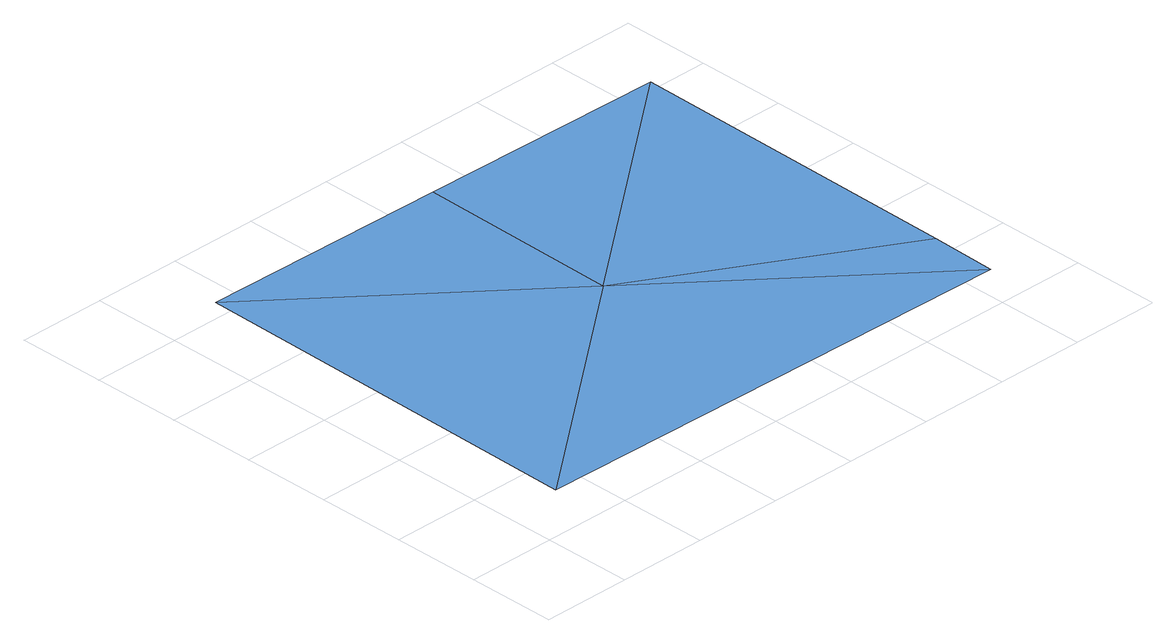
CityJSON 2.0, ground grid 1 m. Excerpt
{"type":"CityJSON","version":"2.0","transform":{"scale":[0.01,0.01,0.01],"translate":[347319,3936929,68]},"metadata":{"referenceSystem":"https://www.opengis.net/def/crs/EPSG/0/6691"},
"CityObjects":{
"waterbody1":{"type":"WaterBody","attributes":{"name":"7","class":"1140","function":"1","WaterBodyRiverFloodingRiskAttribute.description":"4","WaterBodyRiverFloodingRiskAttribute.rankOrg":"1","WaterBodyRiverFloodingRiskAttribute.adminType":"2","WaterBodyRiverFloodingRiskAttribute.scale":"L2"},"geometry":[{"type":"MultiSurface","lod":"1","boundaries":[[[0,1,2]],[[2,3,4]],[[5,2,4]],[[6,2,1]],[[0,2,5]],[[6,3,2]]]}]}
},
"vertices":[
[636,125,79],[642,511,79],[355,285,79],[76,521,79],[68,59,79],[634,49,79],[359,516,79]
]}
